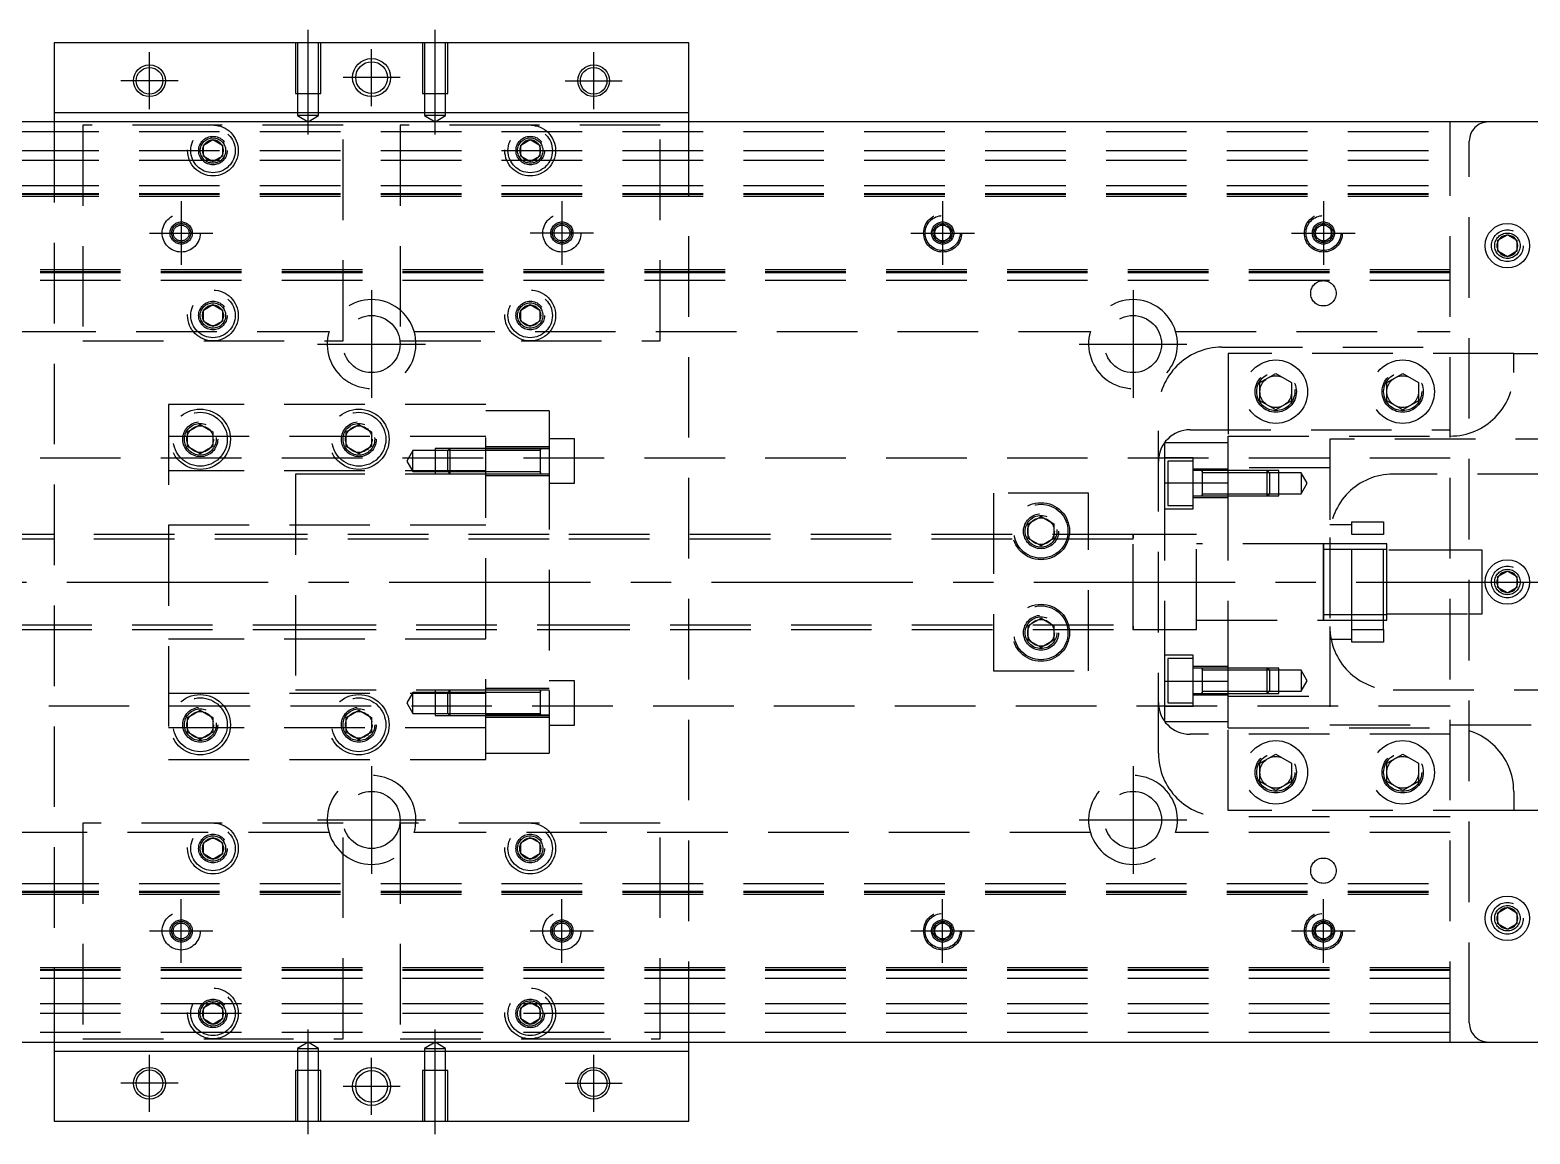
# Model space of a CAD drawing. Extents: x -13 to 561, y -282 to 87.
# Drawn here: x 133.2 to 369.6, y -87 to 87 of the extents above; entities that cross this region are included whole.
import ezdxf

# ---------------------------------------------------------------- set-up
doc = ezdxf.new("R2010")
doc.units = 0
doc.linetypes.add('CENTER', pattern=[50.8, 31.75, -6.35, 6.35, -6.35])
doc.linetypes.add('DASHED', pattern=[19.05, 12.7, -6.35])
doc.layers.get('0').update_dxf_attribs({"linetype": 'CONTINUOUS'})
doc.layers.add('CENTER', color=1, linetype='CENTER')

msp = doc.modelspace()

# ---------------------------------------------------------------- linework, layer by layer
at = {"color": 7, "linetype": 'CONTINUOUS'}
for p, q in [((137, 85), (137, 74)), ((237, 85), (137, 85)), ((237, 74), (237, 85)), ((137, 74), (237, 74)), ((137, 74), (137, 72.5)), ((237, 72.5), (237, 74)), ((371, 72.5), (3, 72.5)), ((364.5, 53.866026), (366, 54.73205)), ((366, 54.73205), (367.5, 53.866026)), ((364.5, 52.133974), (364.5, 53.866026)), ((366, 51.26795), (364.5, 52.133974)), ((367.5, 52.133974), (366, 51.26795)), ((367.5, 53.866026), (367.5, 52.133974)), ((364.5, 0.866026), (366, 1.73205)), ((364.5, -0.866026), (364.5, 0.866026)), ((366, 1.73205), (367.5, 0.866026)), ((367.5, 0.866026), (367.5, -0.866026)), ((366, -1.73205), (364.5, -0.866026)), ((367.5, -0.866026), (366, -1.73205)), ((364.5, -52.133974), (366, -51.26795)), ((366, -51.26795), (367.5, -52.133974)), ((364.5, -53.866026), (364.5, -52.133974)), ((366, -54.73205), (364.5, -53.866026)), ((367.5, -53.866026), (366, -54.73205)), ((367.5, -52.133974), (367.5, -53.866026)), ((3, -72.5), (371, -72.5)), ((137, -72.5), (137, -74)), ((237, -74), (237, -72.5)), ((137, -74), (137, -85)), ((237, -74), (137, -74)), ((237, -85), (237, -74)), ((137, -85), (237, -85))]:
    msp.add_line(p, q, dxfattribs=at)
at = {"color": 3, "linetype": 'DASHED'}
for p, q in [((175.000006, 85), (175.000006, 77)), ((175.35, 85), (175.35, 77)), ((178.65, 77), (178.65, 85)), ((178.999994, 77), (178.999994, 85)), ((195.000006, 85), (195.000006, 77)), ((195.35, 85), (195.35, 77)), ((198.65, 77), (198.65, 85)), ((198.999994, 77), (198.999994, 85)), ((175.000006, 77), (178.999994, 77)), ((175.35, 77), (175.35, 73.5)), ((178.65, 73.5), (178.65, 77)), ((195.000006, 77), (198.999994, 77)), ((195.35, 77), (195.35, 73.5)), ((198.65, 73.5), (198.65, 77)), ((178.65, 73.5), (175.35, 73.5)), ((175.35, 73.5), (177, 72.547372)), ((177, 72.547372), (178.65, 73.5)), ((198.65, 73.5), (195.35, 73.5)), ((195.35, 73.5), (197, 72.547372)), ((197, 72.547372), (198.65, 73.5)), ((17, 71), (357, 71)), ((137, 72.5), (137, -72.5)), ((141.5, 72), (141.5, 38)), ((162, 72), (141.5, 72)), ((182.5, 72), (162, 72)), ((182.5, 38), (182.5, 72)), ((212, 72), (191.5, 72)), ((191.5, 72), (191.5, 38)), ((232.5, 72), (212, 72)), ((232.5, 38), (232.5, 72)), ((237, -72.5), (237, 72.5)), ((357, -72.5), (357, 72.5)), ((160.5, 68.866026), (162, 69.73205)), ((160.5, 67.133974), (160.5, 68.866026)), ((162, 69.73205), (163.5, 68.866026)), ((163.5, 68.866026), (163.5, 67.133974)), ((210.5, 68.866026), (212, 69.73205)), ((210.5, 67.133974), (210.5, 68.866026)), ((212, 69.73205), (213.5, 68.866026)), ((213.5, 68.866026), (213.5, 67.133974)), ((360, -69.5), (360, 69.5)), ((17, 68), (357, 68)), ((17, 66.5), (357, 66.5)), ((160, 68), (160.023172, 68.30356)), ((162, 66.26795), (160.5, 67.133974)), ((163.5, 67.133974), (162, 66.26795)), ((212, 66.26795), (210.5, 67.133974)), ((213.5, 67.133974), (212, 66.26795)), ((213.973226, 68.326156), (214, 68)), ((17, 62.5), (357, 62.5)), ((17, 61.247728), (357, 61.247728)), ((17, 61.1147), (357, 61.1147)), ((17, 61.1), (357, 61.1)), ((17, 60.8), (357, 60.8)), ((275.75, 55.721688), (277, 56.443376)), ((275.75, 54.278312), (275.75, 55.721688)), ((277, 56.443376), (278.25, 55.721688)), ((278.25, 55.721688), (278.25, 54.278312)), ((278.477374, 55.25955), (278.5, 55)), ((335.75, 55.721688), (337, 56.443376)), ((335.75, 54.278312), (335.75, 55.721688)), ((337, 56.443376), (338.25, 55.721688)), ((338.25, 55.721688), (338.25, 54.278312)), ((338.477374, 55.25955), (338.5, 55)), ((277, 53.556624), (275.75, 54.278312)), ((278.25, 54.278312), (277, 53.556624)), ((337, 53.556624), (335.75, 54.278312)), ((338.25, 54.278312), (337, 53.556624)), ((364, 53), (364.030168, 53.346066)), ((357, 49.2), (17, 49.2)), ((357, 48.9), (17, 48.9)), ((357, 48.8853), (17, 48.8853)), ((357, 48.752272), (17, 48.752272)), ((357, 47.5), (17, 47.5)), ((160.5, 42.866026), (162, 43.73205)), ((160.5, 41.133974), (160.5, 42.866026)), ((162, 43.73205), (163.5, 42.866026)), ((163.5, 42.866026), (163.5, 41.133974)), ((210.5, 42.866026), (212, 43.73205)), ((210.5, 41.133974), (210.5, 42.866026)), ((212, 43.73205), (213.5, 42.866026)), ((213.5, 42.866026), (213.5, 41.133974)), ((162, 40.26795), (160.5, 41.133974)), ((163.5, 41.133974), (162, 40.26795)), ((163.973226, 42.326156), (164, 42)), ((212, 40.26795), (210.5, 41.133974)), ((213.5, 41.133974), (212, 40.26795)), ((213.973226, 42.326156), (214, 42)), ((73.708204, 39.5), (180.291796, 39.5)), ((141.5, 38), (182.5, 38)), ((191.5, 38), (232.5, 38)), ((193.708204, 39.5), (300.291796, 39.5)), ((313.708204, 39.5), (357, 39.5)), ((321, 37), (357, 37)), ((322, 36), (322, 23)), ((367, 36), (322, 36)), ((367, 33), (367, 36)), ((367, 36), (374, 36)), ((327, 31.443376), (329.5, 32.886752)), ((327, 28.556624), (327, 31.443376)), ((329.5, 32.886752), (332, 31.443376)), ((332, 31.443376), (332, 28.556624)), ((347, 31.443376), (349.5, 32.886752)), ((347, 28.556624), (347, 31.443376)), ((349.5, 32.886752), (352, 31.443376)), ((352, 31.443376), (352, 28.556624)), ((329.5, 27.113248), (327, 28.556624)), ((332, 28.556624), (329.5, 27.113248)), ((332.477798, 30.364306), (332.5, 30)), ((346.5, 30), (346.520026, 30.346056)), ((349.5, 27.113248), (347, 28.556624)), ((352, 28.556624), (349.5, 27.113248)), ((155, 28), (155, -28)), ((205, 28), (155, 28)), ((205, -28), (205, 28)), ((215, 27), (205, 27)), ((215, 27), (215, 20.976176)), ((311, -27), (311, 27)), ((158, 23.6547), (160, 24.809402)), ((158, 21.3453), (158, 23.6547)), ((160, 24.809402), (162, 23.6547)), ((162, 23.6547), (162, 21.3453)), ((183, 23.6547), (185, 24.809402)), ((183, 21.3453), (183, 23.6547)), ((185, 24.809402), (187, 23.6547)), ((187, 23.6547), (187, 21.3453)), ((316, 24), (357, 24)), ((155, 23), (205, 23)), ((160, 20.190598), (158, 21.3453)), ((162, 21.3453), (160, 20.190598)), ((162.483582, 22.786038), (162.5, 22.5)), ((185, 20.190598), (183, 21.3453)), ((187, 21.3453), (185, 20.190598)), ((187.483582, 22.786038), (187.5, 22.5)), ((215, 21.302558), (205, 21.302558)), ((219, 22.552558), (215, 22.552558)), ((219, 15.552558), (219, 22.552558)), ((312, 15.652476), (312, 22)), ((312, 22), (322, 22)), ((322, 15.652476), (322, 23)), ((322, 23), (357, 23)), ((322, 15.652476), (322, 22)), ((338, 22.5), (338, 7)), ((380, 22.5), (338, 22.5)), ((357, 19.5), (78.969694, 19.5)), ((193.5, 20.702558), (192.547372, 19.052558)), ((192.547372, 19.052558), (193.5, 17.402558)), ((193.5, 17.402558), (193.5, 20.702558)), ((197, 20.702558), (193.5, 20.702558)), ((197, 21.052554), (197, 17.052564)), ((199.35, 21.052554), (197, 21.052554)), ((199, 20.702558), (197, 20.702558)), ((199.35, 21.052558), (199, 20.702558)), ((199, 17.402558), (199, 20.702558)), ((205, 20.702558), (199, 20.702558)), ((205, 20.702558), (199, 20.702558)), ((199.35, 21.052558), (199.35, 17.052558)), ((205, 21.052556), (199.35, 21.052558)), ((205, 21.052554), (199.35, 21.052554)), ((213.605, 21.052558), (205, 21.052556)), ((215, 20.976176), (205, 20.976176)), ((213.6, 20.702558), (205, 20.702558)), ((215, 21.052558), (213.595, 21.052558)), ((213.6, 17.052554), (213.6, 21.052564)), ((213.6, 17.052554), (213.6, 21.052564)), ((213.6, 20.702558), (213.6, 21.052564)), ((213.6, 20.836098), (213.6, 21.052558)), ((213.6, 21.052558), (213.6, 20.835892)), ((215, 20.976176), (215, -20.976176)), ((316.5, 19.55635), (312, 19.55635)), ((312.5, 19.05635), (312.5, 12.05635)), ((316.5, 19.05635), (312.5, 19.05635)), ((316.5, 11.55635), (316.5, 19.55635)), ((205, 17.5), (155, 17.5)), ((175, 17), (175, -17)), ((205, 17), (175, 17)), ((193.5, 17.402558), (197, 17.402558)), ((197, 17.402558), (199, 17.402558)), ((197, 17.052564), (199.35, 17.052564)), ((199, 17.402558), (205, 17.402558)), ((199, 17.402558), (199.35, 17.052558)), ((199, 17.402558), (205, 17.402558)), ((199.35, 17.052564), (205, 17.052564)), ((199.35, 17.052558), (205, 17.052562)), ((205, 17.402558), (213.6, 17.402558)), ((205, 17.052562), (213.605, 17.052558)), ((205, 16.802558), (215, 16.802558)), ((213.595, 17.052558), (215, 17.052558)), ((213.6, 17.052554), (213.6, 17.402558)), ((213.6, 17.269268), (213.6, 17.052558)), ((213.6, 17.052558), (213.6, 17.26902)), ((322, 17.80635), (316.5, 17.80635)), ((317.905, 17.55635), (316.5, 17.55635)), ((322, 17.556346), (317.895, 17.55635)), ((317.9, 17.556354), (317.9, 13.556344)), ((317.9, 17.556354), (317.9, 13.556344)), ((317.9, 17.55635), (317.9, 17.339888)), ((317.9, 17.33964), (317.9, 17.55635)), ((322, 17.20635), (317.9, 17.20635)), ((338, 18), (322, 18)), ((338, 18), (322, 18)), ((328.15, 17.55635), (322, 17.556346)), ((328.15, 17.556344), (322, 17.556344)), ((328.5, 17.20635), (322, 17.20635)), ((328.5, 17.20635), (322, 17.20635)), ((328.15, 13.55635), (328.15, 17.55635)), ((328.5, 17.20635), (328.15, 17.55635)), ((330, 17.556344), (328.15, 17.556344)), ((328.5, 17.20635), (328.5, 13.90635)), ((330, 17.20635), (328.5, 17.20635)), ((330, 13.556354), (330, 17.556344)), ((333.5, 17.20635), (330, 17.20635)), ((333.5, 17.20635), (333.5, 13.90635)), ((334.452628, 15.55635), (333.5, 17.20635)), ((374, 17), (348, 17)), ((215, 15.552558), (219, 15.552558)), ((312, -15.652476), (312, 15.652476)), ((312, 15.652476), (322, 15.652476)), ((322, -15.652476), (322, 15.652476)), ((322, -15.652476), (322, 15.652476)), ((333.5, 13.90635), (334.452628, 15.55635)), ((300, 14), (285, 14)), ((285, 14), (285, -14)), ((300, -14), (300, 14)), ((312.5, 12.05635), (316.5, 12.05635)), ((316.5, 13.55635), (317.905, 13.55635)), ((316.5, 13.30635), (322, 13.30635)), ((317.895, 13.55635), (322, 13.556352)), ((317.9, 13.90635), (322, 13.90635)), ((317.9, 13.55635), (317.9, 13.773016)), ((317.9, 13.77281), (317.9, 13.55635)), ((322, 13.90635), (328.5, 13.90635)), ((322, 13.90635), (328.5, 13.90635)), ((322, 13.556354), (328.15, 13.556354)), ((322, 13.556352), (328.15, 13.55635)), ((328.15, 13.55635), (328.5, 13.90635)), ((328.15, 13.556354), (330, 13.556354)), ((328.5, 13.90635), (330, 13.90635)), ((330, 13.90635), (333.5, 13.90635)), ((290.5, 9.1547), (292.5, 10.309402)), ((292.5, 10.309402), (294.5, 9.1547)), ((312, 11.55635), (316.5, 11.55635)), ((341.5, 9.5), (346.5, 9.5)), ((341.5, 7.5), (341.5, 9.5)), ((346.5, 9.5), (346.5, 7.5)), ((175, 7.5), (54, 7.5)), ((155, 9), (205, 9)), ((215, 7.5), (175, 7.5)), ((215, 7.499994), (175, 7.499994)), ((307.005, 7.5), (215, 7.5)), ((290.5, 6.8453), (290.5, 9.1547)), ((294.5, 9.1547), (294.5, 6.8453)), ((294.983582, 8.286038), (295, 8)), ((312, 7.5), (306.995, 7.5)), ((307, -7.500006), (307, 7.500006)), ((307, 6.75), (307, 7.500006)), ((307, 6.951128), (307, 7.5)), ((307, 7.5), (307, 6.951128)), ((317, 7.5), (312, 7.5)), ((317, 7.5), (312, 7.5)), ((317, -7.5), (317, 7.5)), ((317, -7.5), (317, 7.5)), ((341.5, 9), (338, 9)), ((341.5, -7.5), (341.5, 7.5)), ((346.5, 7.5), (341.5, 7.5)), ((346.5, -7.5), (346.5, 7.5)), ((175, 6.75), (54, 6.75)), ((215, 6.75), (175, 6.75)), ((215, 6.75), (175, 6.75)), ((307, 6.75), (215, 6.75)), ((292.5, 5.690598), (290.5, 6.8453)), ((294.5, 6.8453), (292.5, 5.690598)), ((307, -6.951128), (307, 6.951128)), ((307, -6.75), (307, 6.75)), ((337.005, 6), (317, 6)), ((336.995, 6), (317, 6)), ((346.5, 6), (336.995, 6)), ((337.005, 6), (336.995, 6)), ((337, -6.000006), (337, 6.000006)), ((337, 5.125), (337, 6.000006)), ((337, 5.325034), (337, 6)), ((337, 6), (337, -5.999164)), ((337, 5.125), (337, -5.125)), ((347, 5.125), (337, 5.125)), ((346.5, 6), (337.005, 6)), ((338, 7), (338, -7)), ((347, 6), (346.5, 6)), ((347, -6), (347, 6)), ((360, 5), (347, 5)), ((362, 5), (360, 5)), ((362, -5), (362, 5)), ((364, 0), (364.023172, 0.30356)), ((54, -6.75), (175, -6.75)), ((175, -6.75), (215, -6.75)), ((175, -6.75), (215, -6.75)), ((215, -6.75), (307, -6.75)), ((290.5, -6.8453), (292.5, -5.690598)), ((290.5, -9.1547), (290.5, -6.8453)), ((292.5, -5.690598), (294.5, -6.8453)), ((294.5, -6.8453), (294.5, -9.1547)), ((307, -7.500006), (307, -6.75)), ((307, -7.5), (307, -6.951128)), ((307, -6.951128), (307, -7.5)), ((317, -6), (337.005, -6)), ((317, -6), (336.995, -6)), ((336.995, -6), (346.5, -6)), ((336.995, -6), (337.005, -6)), ((337, -6.000006), (337, -5.125)), ((337, -5.125), (347, -5.125)), ((337, -6), (337, -5.325218)), ((337, -5.999164), (337, -6)), ((337.005, -6), (346.5, -6)), ((338, -7), (338, -22.5)), ((346.5, -6), (347, -6)), ((347, -5), (360, -5)), ((360, -5), (362, -5)), ((54, -7.5), (175, -7.5)), ((205, -9), (155, -9)), ((175, -7.499994), (215, -7.499994)), ((175, -7.5), (215, -7.5)), ((215, -7.5), (307.005, -7.5)), ((290, -8), (290.018502, -7.696412)), ((292.5, -10.309402), (290.5, -9.1547)), ((294.5, -9.1547), (292.5, -10.309402)), ((306.995, -7.5), (312, -7.5)), ((312, -7.5), (317, -7.5)), ((312, -7.5), (317, -7.5)), ((338, -9), (341.5, -9)), ((341.5, -7.5), (346.5, -7.5)), ((341.5, -9.5), (341.5, -7.5)), ((346.5, -7.5), (346.5, -9.5)), ((316.5, -11.55635), (312, -11.55635)), ((316.5, -19.55635), (316.5, -11.55635)), ((346.5, -9.5), (341.5, -9.5)), ((285, -14), (300, -14)), ((312.5, -12.05635), (312.5, -19.05635)), ((316.5, -12.05635), (312.5, -12.05635)), ((322, -13.30635), (316.5, -13.30635)), ((317.905, -13.55635), (316.5, -13.55635)), ((322, -13.556352), (317.895, -13.55635)), ((317.9, -13.556344), (317.9, -17.556354)), ((317.9, -13.556344), (317.9, -17.556354)), ((317.9, -13.55635), (317.9, -13.77281)), ((317.9, -13.773058), (317.9, -13.55635)), ((322, -13.90635), (317.9, -13.90635)), ((328.15, -13.55635), (322, -13.556352)), ((328.15, -13.556352), (322, -13.556354)), ((328.5, -13.90635), (322, -13.90635)), ((328.5, -13.90635), (322, -13.90635)), ((328.15, -17.55635), (328.15, -13.55635)), ((328.5, -13.90635), (328.15, -13.55635)), ((330, -13.556354), (328.15, -13.556352)), ((328.5, -13.90635), (328.5, -17.20635)), ((330, -13.90635), (328.5, -13.90635)), ((330, -17.556344), (330, -13.556354)), ((333.5, -13.90635), (330, -13.90635)), ((333.5, -13.90635), (333.5, -17.20635)), ((334.452628, -15.55635), (333.5, -13.90635)), ((219, -15.552558), (215, -15.552558)), ((219, -22.552558), (219, -15.552558)), ((312, -15.652476), (322, -15.652476)), ((312, -22), (312, -15.652476)), ((322, -22), (322, -15.652476)), ((322, -23), (322, -15.652476)), ((333.5, -17.20635), (334.452628, -15.55635)), ((155, -17.5), (205, -17.5)), ((175, -17), (205, -17)), ((193.5, -17.402558), (192.547372, -19.052558)), ((193.5, -20.702558), (193.5, -17.402558)), ((197, -17.402558), (193.5, -17.402558)), ((197, -17.052564), (197, -21.052554)), ((199.35, -17.052564), (197, -17.052564)), ((199, -17.402558), (197, -17.402558)), ((199.35, -17.052558), (199, -17.402558)), ((199, -20.702558), (199, -17.402558)), ((205, -17.402558), (199, -17.402558)), ((205, -17.402558), (199, -17.402558)), ((199.35, -17.052558), (199.35, -21.052558)), ((205, -17.052562), (199.35, -17.052558)), ((205, -17.052564), (199.35, -17.052564)), ((215, -16.802558), (205, -16.802558)), ((213.605, -17.052558), (205, -17.052562)), ((213.6, -17.402558), (205, -17.402558)), ((215, -17.052558), (213.595, -17.052558)), ((213.6, -21.052564), (213.6, -17.052554)), ((213.6, -21.051878), (213.6, -17.052554)), ((213.6, -17.26902), (213.6, -17.052558)), ((213.6, -17.052558), (213.6, -17.269226)), ((316.5, -17.55635), (317.905, -17.55635)), ((316.5, -17.80635), (322, -17.80635)), ((317.895, -17.55635), (322, -17.556346)), ((317.9, -17.20635), (322, -17.20635)), ((317.9, -17.55635), (317.9, -17.339682)), ((317.9, -17.339888), (317.9, -17.55635)), ((322, -17.20635), (328.5, -17.20635)), ((322, -17.20635), (328.5, -17.20635)), ((322, -17.556344), (328.15, -17.556346)), ((322, -17.556346), (328.15, -17.55635)), ((322, -18), (338, -18)), ((322, -18), (338, -18)), ((328.15, -17.55635), (328.5, -17.20635)), ((328.15, -17.556346), (330, -17.556344)), ((328.5, -17.20635), (330, -17.20635)), ((330, -17.20635), (333.5, -17.20635)), ((348, -17), (374, -17)), ((78.969694, -19.5), (357, -19.5)), ((158, -21.3453), (160, -20.190598)), ((160, -20.190598), (162, -21.3453)), ((183, -21.3453), (185, -20.190598)), ((185, -20.190598), (187, -21.3453)), ((192.547372, -19.052558), (193.5, -20.702558)), ((193.5, -20.702558), (197, -20.702558)), ((197, -20.702558), (199, -20.702558)), ((197, -21.052554), (199.35, -21.052554)), ((199, -20.702558), (205, -20.702558)), ((199, -20.702558), (199.35, -21.052558)), ((199, -20.702558), (205, -20.702558)), ((199.35, -21.052554), (205, -21.052554)), ((199.35, -21.052558), (205, -21.052556)), ((205, -20.702558), (213.6, -20.702558)), ((215, -20.976176), (205, -20.976176)), ((205, -21.052556), (213.605, -21.052558)), ((213.595, -21.052558), (215, -21.052558)), ((213.6, -20.83585), (213.6, -21.052558)), ((213.6, -21.052558), (213.6, -20.836098)), ((213.6, -21.052564), (213.6, -21.051878)), ((215, -20.976176), (215, -27)), ((312, -19.55635), (316.5, -19.55635)), ((312.5, -19.05635), (316.5, -19.05635)), ((205, -23), (155, -23)), ((158, -23.6547), (158, -21.3453)), ((162, -21.3453), (162, -23.6547)), ((162.483582, -22.213962), (162.5, -22.5)), ((182.5, -22.5), (182.518502, -22.196412)), ((183, -23.6547), (183, -21.3453)), ((187, -21.3453), (187, -23.6547)), ((205, -21.302558), (215, -21.302558)), ((215, -22.552558), (219, -22.552558)), ((312, -22), (322, -22)), ((322, -23), (357, -23)), ((322, -36), (322, -23)), ((338, -22.5), (380, -22.5)), ((160, -24.809402), (158, -23.6547)), ((162, -23.6547), (160, -24.809402)), ((185, -24.809402), (183, -23.6547)), ((187, -23.6547), (185, -24.809402)), ((357, -24), (316, -24)), ((155, -28), (205, -28)), ((205, -27), (215, -27)), ((327, -28.556624), (329.5, -27.113248)), ((329.5, -27.113248), (332, -28.556624)), ((347, -28.556624), (349.5, -27.113248)), ((349.5, -27.113248), (352, -28.556624)), ((326.5, -30), (326.520026, -29.653944)), ((327, -31.443376), (327, -28.556624)), ((332, -28.556624), (332, -31.443376)), ((346.5, -30), (346.520026, -29.653944)), ((347, -31.443376), (347, -28.556624)), ((352, -28.556624), (352, -31.443376)), ((329.5, -32.886752), (327, -31.443376)), ((332, -31.443376), (329.5, -32.886752)), ((349.5, -32.886752), (347, -31.443376)), ((352, -31.443376), (349.5, -32.886752)), ((367, -33), (367, -36)), ((357, -37), (321, -37)), ((367, -36), (322, -36)), ((374, -36), (367, -36)), ((180.291796, -39.5), (73.708204, -39.5)), ((141.5, -38), (141.5, -72)), ((182.5, -38), (141.5, -38)), ((182.5, -72), (182.5, -38)), ((191.5, -38), (191.5, -72)), ((232.5, -38), (191.5, -38)), ((300.291796, -39.5), (193.708204, -39.5)), ((232.5, -72), (232.5, -38)), ((357, -39.5), (313.708204, -39.5)), ((160.5, -41.133974), (162, -40.26795)), ((160.5, -42.866026), (160.5, -41.133974)), ((162, -40.26795), (163.5, -41.133974)), ((163.5, -41.133974), (163.5, -42.866026)), ((163.973226, -41.673844), (164, -42)), ((210, -42), (210.030168, -41.653934)), ((210.5, -41.133974), (212, -40.26795)), ((210.5, -42.866026), (210.5, -41.133974)), ((212, -40.26795), (213.5, -41.133974)), ((213.5, -41.133974), (213.5, -42.866026)), ((162, -43.73205), (160.5, -42.866026)), ((163.5, -42.866026), (162, -43.73205)), ((212, -43.73205), (210.5, -42.866026)), ((213.5, -42.866026), (212, -43.73205)), ((17, -47.5), (357, -47.5)), ((17, -48.752272), (357, -48.752272)), ((17, -48.8853), (357, -48.8853)), ((17, -48.9), (357, -48.9)), ((17, -49.2), (357, -49.2)), ((275.75, -54.278312), (277, -53.556624)), ((275.75, -55.721688), (275.75, -54.278312)), ((277, -53.556624), (278.25, -54.278312)), ((278.25, -54.278312), (278.25, -55.721688)), ((335.75, -54.278312), (337, -53.556624)), ((335.75, -55.721688), (335.75, -54.278312)), ((337, -53.556624), (338.25, -54.278312)), ((338.25, -54.278312), (338.25, -55.721688)), ((364, -53), (364.030168, -52.653934)), ((277, -56.443376), (275.75, -55.721688)), ((278.25, -55.721688), (277, -56.443376)), ((278.477374, -54.74045), (278.5, -55)), ((337, -56.443376), (335.75, -55.721688)), ((338.25, -55.721688), (337, -56.443376)), ((338.477374, -54.74045), (338.5, -55)), ((357, -60.8), (17, -60.8)), ((357, -61.1), (17, -61.1)), ((357, -61.1147), (17, -61.1147)), ((357, -61.247728), (17, -61.247728)), ((357, -62.5), (17, -62.5)), ((357, -66.5), (17, -66.5)), ((357, -68), (17, -68)), ((160, -68), (160.023172, -67.69644)), ((160.5, -67.133974), (162, -66.26795)), ((160.5, -68.866026), (160.5, -67.133974)), ((162, -66.26795), (163.5, -67.133974)), ((163.5, -67.133974), (163.5, -68.866026)), ((210.5, -67.133974), (212, -66.26795)), ((210.5, -68.866026), (210.5, -67.133974)), ((212, -66.26795), (213.5, -67.133974)), ((213.5, -67.133974), (213.5, -68.866026)), ((213.973226, -67.673844), (214, -68)), ((162, -69.73205), (160.5, -68.866026)), ((163.5, -68.866026), (162, -69.73205)), ((212, -69.73205), (210.5, -68.866026)), ((213.5, -68.866026), (212, -69.73205)), ((357, -71), (17, -71)), ((141.5, -72), (162, -72)), ((162, -72), (182.5, -72)), ((177, -72.547372), (175.35, -73.5)), ((178.65, -73.5), (177, -72.547372)), ((191.5, -72), (212, -72)), ((197, -72.547372), (195.35, -73.5)), ((198.65, -73.5), (197, -72.547372)), ((212, -72), (232.5, -72)), ((175.35, -73.5), (177, -73.5)), ((175.35, -73.5), (175.35, -77)), ((177, -73.5), (178.65, -73.5)), ((178.65, -77), (178.65, -73.5)), ((195.35, -73.5), (197, -73.5)), ((195.35, -73.5), (195.35, -77)), ((197, -73.5), (198.65, -73.5)), ((198.65, -77), (198.65, -73.5)), ((178.999994, -77), (175.000006, -77)), ((175.000006, -77), (175.000006, -85)), ((175.35, -77), (175.35, -85)), ((178.65, -85), (178.65, -77)), ((178.999994, -85), (178.999994, -77)), ((198.999994, -77), (195.000006, -77)), ((195.000006, -77), (195.000006, -85)), ((195.35, -77), (195.35, -85)), ((198.65, -85), (198.65, -77)), ((198.999994, -85), (198.999994, -77))]:
    msp.add_line(p, q, dxfattribs=at)
at = {"color": 3, "linetype": 'CONTINUOUS'}
for centre in [(152, 79), (222, 79), (152, -79), (222, -79)]:
    msp.add_circle(centre, 2.5, dxfattribs=at)
at = {"color": 7, "linetype": 'CONTINUOUS'}
for centre, radius in [((152, 79), 2.1), ((187, 79.5), 3), ((187, 79.5), 2.5), ((222, 79), 2.1), ((366, 53), 3.5), ((366, 0), 3.5), ((366, -53), 3.5), ((152, -79), 2.1), ((187, -79.5), 3), ((187, -79.5), 2.5), ((222, -79), 2.1)]:
    msp.add_circle(centre, radius, dxfattribs=at)
at = {"color": 3, "linetype": 'DASHED'}
for centre, radius in [((162, 68), 4), ((162, 68), 3.5), ((212, 68), 4), ((212, 68), 3.5), ((162, 68), 2.25), ((162, 68), 2), ((212, 68), 2.25), ((212, 68), 2), ((157, 55), 3), ((157, 55), 1.75), ((217, 55), 3), ((217, 55), 1.75), ((277, 55), 3), ((277, 55), 2.75), ((277, 55), 1.75), ((337, 55), 3), ((337, 55), 2.75), ((337, 55), 1.75), ((157, 55), 1.5), ((157, 55), 1.25), ((217, 55), 1.5), ((217, 55), 1.25), ((277, 55), 1.5), ((277, 55), 1.25), ((337, 55), 1.5), ((337, 55), 1.25), ((366, 53), 2.5), ((366, 53), 2), ((337, 45.5), 2), ((162, 42), 4), ((162, 42), 3.5), ((212, 42), 4), ((212, 42), 3.5), ((162, 42), 2.25), ((162, 42), 2), ((162, 42), 1.65), ((212, 42), 2.25), ((212, 42), 2), ((212, 42), 1.65), ((187, 37.5), 4.5), ((307, 37.5), 4.5), ((329.5, 30), 5), ((329.5, 30), 3.25), ((349.5, 30), 5), ((349.5, 30), 3.25), ((329.5, 30), 3), ((329.5, 30), 2.5), ((349.5, 30), 3), ((349.5, 30), 2.5), ((160, 22.5), 4.75), ((160, 22.5), 4.25), ((185, 22.5), 4.75), ((185, 22.5), 4.25), ((160, 22.5), 2.75), ((160, 22.5), 2.5), ((160, 22.5), 2.1), ((185, 22.5), 2.75), ((185, 22.5), 2.5), ((185, 22.5), 2.1), ((292.5, 8), 4.5), ((292.5, 8), 4.25), ((292.5, 8), 2.75), ((292.5, 8), 2.5), ((292.5, 8), 2.1), ((366, 0), 2.5), ((366, 0), 2), ((292.5, -8), 4.5), ((292.5, -8), 4.25), ((292.5, -8), 2.75), ((292.5, -8), 2.5), ((292.5, -8), 2.1), ((160, -22.5), 4.75), ((160, -22.5), 4.25), ((185, -22.5), 4.75), ((185, -22.5), 4.25), ((160, -22.5), 2.75), ((160, -22.5), 2.5), ((160, -22.5), 2.1), ((185, -22.5), 2.75), ((185, -22.5), 2.5), ((185, -22.5), 2.1), ((329.5, -30), 5), ((349.5, -30), 5), ((329.5, -30), 3.25), ((329.5, -30), 3), ((329.5, -30), 2.5), ((349.5, -30), 3.25), ((349.5, -30), 3), ((349.5, -30), 2.5), ((187, -37.5), 4.5), ((307, -37.5), 4.5), ((162, -42), 4), ((162, -42), 3.5), ((162, -42), 2.25), ((162, -42), 2), ((212, -42), 4), ((212, -42), 3.5), ((212, -42), 2.25), ((212, -42), 2), ((162, -42), 1.65), ((212, -42), 1.65), ((337, -45.5), 2), ((157, -55), 3), ((217, -55), 3), ((277, -55), 3), ((337, -55), 3), ((366, -53), 2.5), ((366, -53), 2), ((157, -55), 1.75), ((157, -55), 1.5), ((157, -55), 1.25), ((217, -55), 1.75), ((217, -55), 1.5), ((217, -55), 1.25), ((277, -55), 2.75), ((277, -55), 1.75), ((277, -55), 1.5), ((277, -55), 1.25), ((337, -55), 2.75), ((337, -55), 1.75), ((337, -55), 1.5), ((337, -55), 1.25), ((162, -68), 4), ((162, -68), 3.5), ((162, -68), 2.25), ((162, -68), 2), ((212, -68), 4), ((212, -68), 3.5), ((212, -68), 2.25), ((212, -68), 2)]:
    msp.add_circle(centre, radius, dxfattribs=at)
for centre, radius, start, end in [((363, 69.5), 3, 90, 180), ((162, 68), 1.65, 155.380023, 180), ((162, 68), 1.65, 144.619977, 155.380023), ((162, 68), 1.65, 95.380023, 144.619977), ((162, 68), 1.65, 84.619977, 95.380023), ((162, 68), 1.65, 35.380023, 84.619977), ((162, 68), 1.65, 24.619977, 35.380023), ((162, 68), 1.65, 335.380023, 24.619977), ((212, 68), 1.65, 155.380023, 180), ((212, 68), 1.65, 144.619977, 155.380023), ((212, 68), 1.65, 95.380023, 144.619977), ((212, 68), 1.65, 84.619977, 95.380023), ((212, 68), 1.65, 35.380023, 84.619977), ((212, 68), 1.65, 24.619977, 35.380023), ((212, 68), 1.65, 335.380023, 24.619977), ((162, 68), 1.65, 180, 204.619977), ((162, 68), 1.65, 204.619977, 215.380023), ((162, 68), 1.65, 215.380023, 264.619977), ((162, 68), 1.65, 264.619977, 275.380023), ((162, 68), 1.65, 275.380023, 324.619977), ((162, 68), 1.65, 324.619977, 335.380023), ((212, 68), 1.65, 180, 204.619977), ((212, 68), 1.65, 204.619977, 215.380023), ((212, 68), 1.65, 215.380023, 264.619977), ((212, 68), 1.65, 264.619977, 275.380023), ((212, 68), 1.65, 275.380023, 324.619977), ((212, 68), 1.65, 324.619977, 335.380023), ((187, 37.5), 7, 16.60155, 163.39845), ((307, 37.5), 7, 16.60155, 163.39845), ((187, 37.5), 7, 163.39845, 16.60155), ((307, 37.5), 7, 163.39845, 16.60155), ((321, 27), 10, 90, 180), ((357, 33), 10, 270, 0), ((316, 19), 5, 90, 180), ((348, 7), 10, 90, 180), ((348, -7), 10, 180, 270), ((316, -19), 5, 180, 270), ((357, -33), 10, 0, 90), ((321, -27), 10, 180, 270), ((187, -37.5), 7, 343.39845, 196.60155), ((307, -37.5), 7, 343.39845, 196.60155), ((187, -37.5), 7, 196.60155, 343.39845), ((307, -37.5), 7, 196.60155, 343.39845), ((162, -68), 1.65, 155.380023, 180), ((162, -68), 1.65, 180, 204.619977), ((162, -68), 1.65, 144.619977, 155.380023), ((162, -68), 1.65, 95.380023, 144.619977), ((162, -68), 1.65, 84.619977, 95.380023), ((162, -68), 1.65, 35.380023, 84.619977), ((162, -68), 1.65, 24.619977, 35.380023), ((162, -68), 1.65, 335.380023, 24.619977), ((212, -68), 1.65, 155.380023, 180), ((212, -68), 1.65, 180, 204.619977), ((212, -68), 1.65, 144.619977, 155.380023), ((212, -68), 1.65, 95.380023, 144.619977), ((212, -68), 1.65, 84.619977, 95.380023), ((212, -68), 1.65, 35.380023, 84.619977), ((212, -68), 1.65, 24.619977, 35.380023), ((212, -68), 1.65, 335.380023, 24.619977), ((162, -68), 1.65, 204.619977, 215.380023), ((162, -68), 1.65, 215.380023, 264.619977), ((162, -68), 1.65, 264.619977, 275.380023), ((162, -68), 1.65, 275.380023, 324.619977), ((162, -68), 1.65, 324.619977, 335.380023), ((212, -68), 1.65, 204.619977, 215.380023), ((212, -68), 1.65, 215.380023, 264.619977), ((212, -68), 1.65, 264.619977, 275.380023), ((212, -68), 1.65, 275.380023, 324.619977), ((212, -68), 1.65, 324.619977, 335.380023), ((363, -69.5), 3, 180, 270)]:
    msp.add_arc(centre, radius, start, end, dxfattribs=at)
at = {"color": 7, "linetype": 'CONTINUOUS'}
for centre, start, end in [((366, 53), 95.380023, 144.619977), ((366, 53), 84.619977, 95.380023), ((366, 53), 35.380023, 84.619977), ((366, 53), 155.380023, 180), ((366, 53), 180, 204.619977), ((366, 53), 144.619977, 155.380023), ((366, 53), 204.619977, 215.380023), ((366, 53), 215.380023, 264.619977), ((366, 53), 275.380023, 324.619977), ((366, 53), 24.619977, 35.380023), ((366, 53), 324.619977, 335.380023), ((366, 53), 335.380023, 24.619977), ((366, 53), 264.619977, 275.380023), ((366, 0), 155.380023, 180), ((366, 0), 180, 204.619977), ((366, 0), 144.619977, 155.380023), ((366, 0), 95.380023, 144.619977), ((366, 0), 84.619977, 95.380023), ((366, 0), 35.380023, 84.619977), ((366, 0), 24.619977, 35.380023), ((366, 0), 335.380023, 24.619977), ((366, 0), 204.619977, 215.380023), ((366, 0), 215.380023, 264.619977), ((366, 0), 264.619977, 275.380023), ((366, 0), 275.380023, 324.619977), ((366, 0), 324.619977, 335.380023), ((366, -53), 95.380023, 144.619977), ((366, -53), 84.619977, 95.380023), ((366, -53), 35.380023, 84.619977), ((366, -53), 155.380023, 180), ((366, -53), 180, 204.619977), ((366, -53), 144.619977, 155.380023), ((366, -53), 204.619977, 215.380023), ((366, -53), 215.380023, 264.619977), ((366, -53), 275.380023, 324.619977), ((366, -53), 24.619977, 35.380023), ((366, -53), 324.619977, 335.380023), ((366, -53), 335.380023, 24.619977), ((366, -53), 264.619977, 275.380023)]:
    msp.add_arc(centre, 1.65, start, end, dxfattribs=at)
at = {"layer": 'CENTER', "color": 1, "linetype": 'CENTER'}
for p, q in [((177, 70.547372), (177, 87)), ((197, 70.547372), (197, 87)), ((152, 74.5), (152, 83.5)), ((187, 75), (187, 84)), ((222, 83.5), (222, 74.5)), ((156.5, 79), (147.5, 79)), ((191.5, 79.5), (182.5, 79.5)), ((217.5, 79), (226.5, 79)), ((157, 60), (157, 50)), ((217, 60), (217, 50)), ((277, 60), (277, 50)), ((337, 60), (337, 50)), ((152, 55), (162, 55)), ((222, 55), (212, 55)), ((272, 55), (282, 55)), ((332, 55), (342, 55)), ((187, 46), (187, 29)), ((307, 46), (307, 29)), ((178.5, 37.5), (195.5, 37.5)), ((298.5, 37.5), (315.5, 37.5)), ((-13.447893, 0), (414.546148, 0)), ((187, -29), (187, -46)), ((307, -29), (307, -46)), ((178.5, -37.5), (195.5, -37.5)), ((298.5, -37.5), (315.5, -37.5)), ((157, -60), (157, -50)), ((217, -60), (217, -50)), ((277, -60), (277, -50)), ((337, -60), (337, -50)), ((152, -55), (162, -55)), ((212, -55), (222, -55)), ((272, -55), (282, -55)), ((332, -55), (342, -55)), ((177, -87), (177, -70.547372)), ((197, -87), (197, -70.547372)), ((152, -83.5), (152, -74.5)), ((187, -84), (187, -75)), ((222, -74.5), (222, -83.5)), ((156.5, -79), (147.5, -79)), ((191.5, -79.5), (182.5, -79.5)), ((217.5, -79), (226.5, -79))]:
    msp.add_line(p, q, dxfattribs=at)

doc.saveas('drawing.dxf')
